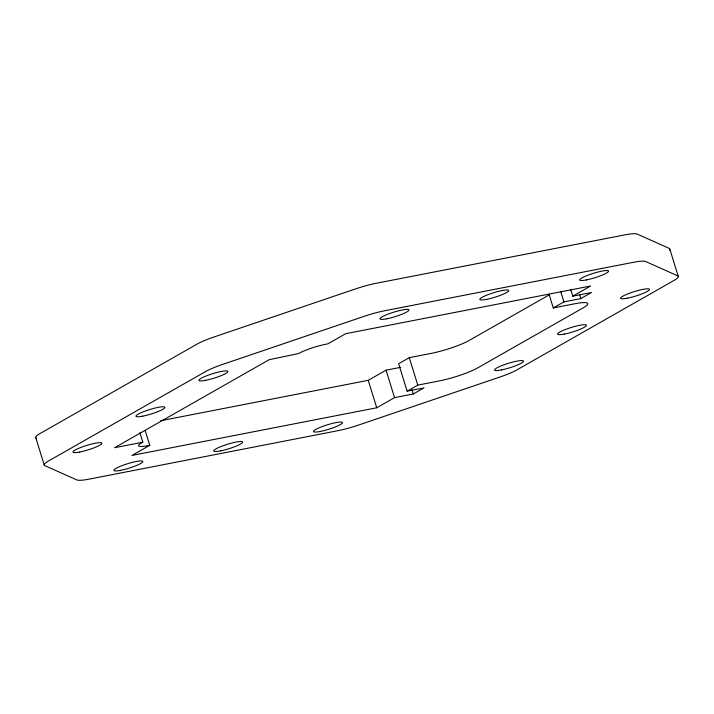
<?xml version="1.0" encoding="UTF-8"?>
<svg xmlns="http://www.w3.org/2000/svg" width="714" height="714" viewBox="0 0 714 714"><rect width="100%" height="100%" fill="white"/><g stroke="black" fill="none" stroke-linecap="round" stroke-linejoin="round"><path stroke-width="1.07" d="M139.899 432.702L142.836 442.198L141.684 442.858A20.947 3.24 -17.2 0 0 147.878 445.661L149.753 445.295L145.183 430.506M149.753 445.295L131.938 455.443L376.742 407.774L394.556 397.627L413.317 393.976L424.009 387.889L407.132 391.174L398.635 363.721L409.283 357.66L430.863 353.457A29.087 4.498 -17.2 0 0 469.241 340.417L549.075 294.953M160.596 420.751L368.237 380.321L386.06 370.173L400.652 367.335M570.781 289.83L572.744 296.158L590.558 286.019L345.763 333.679L327.94 343.827L326.057 344.193A20.947 3.24 -17.2 0 0 298.497 353.564L269.116 359.713L114.606 447.696L142.836 442.198M407.132 391.174L417.779 385.114L439.369 380.91A29.087 4.498 -17.2 0 0 477.737 367.871L583.543 307.627A29.087 4.498 -17.2 0 0 574.868 303.745L553.279 307.948L549.03 294.222M553.279 307.948L563.935 301.888L580.812 298.595L591.504 292.508L572.744 296.158M669.803 249.061L678.3 276.514M579.509 294.373L580.812 298.595M560.668 291.321L563.935 301.888M409.283 357.66L417.779 385.114M412.014 389.755L413.317 393.976M386.06 370.173L394.556 397.627M368.237 380.321L376.742 407.774M35.7 437.486L44.197 464.939M36.378 438.2A29.087 4.498 -17.2 0 1 39.984 433.559L196.868 344.228A29.087 4.498 -17.2 0 1 214.254 336.91L355.376 288.965A29.087 4.498 -17.2 0 1 376.358 283.253L624.928 234.861A29.087 4.498 -17.2 0 1 637.218 234.094L669.125 248.347A29.087 4.498 -17.2 0 1 669.411 250.096M205.364 371.682L48.481 461.021A29.087 4.498 -17.2 0 0 44.875 465.653L76.782 479.906A29.087 4.498 -17.2 0 0 89.072 479.139L337.642 430.747A29.087 4.498 -17.2 0 0 358.624 425.035L499.746 377.09A29.087 4.498 -17.2 0 0 517.132 369.772L674.016 280.441A29.087 4.498 -17.2 0 0 677.622 275.8L645.715 261.547A29.087 4.498 -17.2 0 0 633.425 262.315L384.864 310.706A29.087 4.498 -17.2 0 0 363.872 316.418L222.759 364.363A29.087 4.498 -17.2 0 0 205.364 371.682M120.666 470.321A15.128 2.338 -17.2 0 0 142.845 461.663A15.128 2.338 -17.2 0 0 121.657 465.787A15.128 2.338 -17.2 0 0 120.666 470.321M220.483 450.891A15.128 2.338 -17.2 0 0 242.662 442.225A15.128 2.338 -17.2 0 0 221.474 446.357A15.128 2.338 -17.2 0 0 220.483 450.891M320.3 431.452A15.128 2.338 -17.2 0 0 342.479 422.795A15.128 2.338 -17.2 0 0 321.282 426.918A15.128 2.338 -17.2 0 0 320.3 431.452M501.326 369.959A15.128 2.338 -17.2 0 0 523.505 361.302A15.128 2.338 -17.2 0 0 502.317 365.425A15.128 2.338 -17.2 0 0 501.326 369.959M564.328 334.081A15.128 2.338 -17.2 0 0 586.506 325.423A15.128 2.338 -17.2 0 0 565.318 329.547A15.128 2.338 -17.2 0 0 564.328 334.081M627.329 298.211A15.128 2.338 -17.2 0 0 649.499 289.554A15.128 2.338 -17.2 0 0 628.311 293.677A15.128 2.338 -17.2 0 0 627.329 298.211M586.39 279.924A15.128 2.338 -17.2 0 0 608.569 271.266A15.128 2.338 -17.2 0 0 587.381 275.399A15.128 2.338 -17.2 0 0 586.39 279.924M486.573 299.362A15.128 2.338 -17.2 0 0 508.752 290.705A15.128 2.338 -17.2 0 0 487.564 294.828A15.128 2.338 -17.2 0 0 486.573 299.362M386.756 318.792A15.128 2.338 -17.2 0 0 408.935 310.135A15.128 2.338 -17.2 0 0 387.747 314.258A15.128 2.338 -17.2 0 0 386.756 318.792M205.73 380.294A15.128 2.338 -17.2 0 0 227.9 371.637A15.128 2.338 -17.2 0 0 206.712 375.76A15.128 2.338 -17.2 0 0 205.73 380.294M142.729 416.164A15.128 2.338 -17.2 0 0 164.907 407.507A15.128 2.338 -17.2 0 0 143.719 411.63A15.128 2.338 -17.2 0 0 142.729 416.164M79.727 452.042A15.128 2.338 -17.2 0 0 101.906 443.385A15.128 2.338 -17.2 0 0 80.718 447.508A15.128 2.338 -17.2 0 0 79.727 452.042"/></g></svg>
